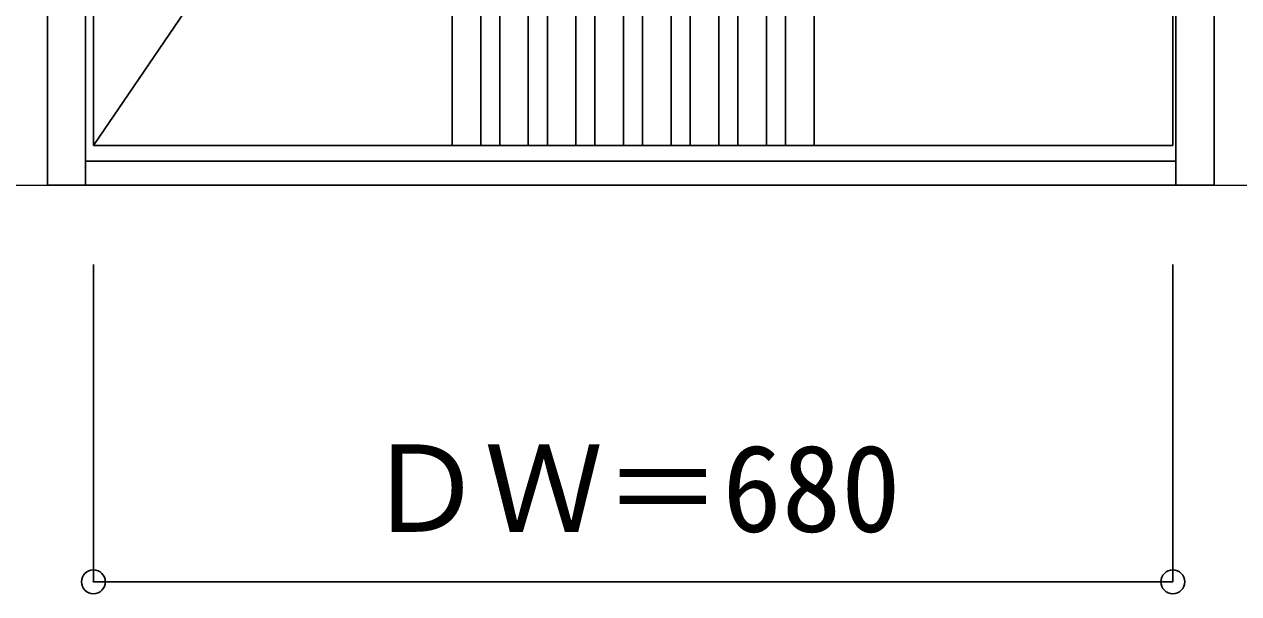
# Model space of a CAD drawing. Units: millimetres, scale not verified. Extents: x -6000 to 5700, y -4307 to 4260.
# Drawn here: x 1983 to 2748, y 1160 to 1519 of the extents above; entities that cross this region are included whole.
import ezdxf
from ezdxf.enums import TextEntityAlignment as Align

# ---------------------------------------------------------------- set-up
doc = ezdxf.new("R2010")
doc.units = ezdxf.units.MM
doc.header["$LTSCALE"] = 30
doc.header["$PDMODE"] = 32
doc.header["$PDSIZE"] = 15
doc.linetypes.add('CHAIN1', pattern=[8, 5, -1, 1, -1])
doc.linetypes.add('CHAIN2', pattern=[12, 9, -1, 1, -1])
for name, color, linetype in [('0-2_扉', 3, 'Continuous'), ('0-3_仕上げ', 3, 'Continuous'), ('0-4_枠', 3, 'Continuous'), ('0-7', 7, 'CHAIN2'), ('0-B_寸法', 7, 'Continuous')]:
    doc.layers.add(name, color=color, linetype=linetype)
doc.layers.add('0-5_レバー', color=7, linetype='Continuous', lineweight=18)
doc.styles.add('ＭＳ ゴシック', font='')
doc.styles.get('ＭＳ ゴシック').set_extended_font_data('MS Gothic')

msp = doc.modelspace()

# ---------------------------------------------------------------- linework, layer by layer
at = {"layer": '0-2_扉'}
for p, q in [((2026.4, 1443), (2026.4, 3438)), ((2706.4, 1443), (2706.4, 3438)), ((2026.4, 1443), (2706.4, 1443))]:
    msp.add_line(p, q, dxfattribs=at)
at = {"layer": '0-3_仕上げ'}
for p, q in [((2252.4, 3438), (2252.4, 1443)), ((2270.4, 3438), (2270.4, 1443)), ((2282.4, 3438), (2282.4, 1443)), ((2300.4, 3438), (2300.4, 1443)), ((2312.4, 3438), (2312.4, 1443)), ((2330.4, 3438), (2330.4, 1443)), ((2342.4, 3438), (2342.4, 1443)), ((2360.4, 3438), (2360.4, 1443)), ((2372.4, 3438), (2372.4, 1443)), ((2390.4, 3438), (2390.4, 1443)), ((2402.4, 3438), (2402.4, 1443)), ((2420.4, 3438), (2420.4, 1443)), ((2432.4, 3438), (2432.4, 1443)), ((2450.4, 3438), (2450.4, 1443)), ((2462.4, 3438), (2462.4, 1443)), ((2480.4, 3438), (2480.4, 1443))]:
    msp.add_line(p, q, dxfattribs=at)
at = {"layer": '0-4_枠'}
for p, q in [((1997.4, 1418), (1997.4, 3465)), ((2732.4, 1418), (2732.4, 3465)), ((2021.4, 1418), (2021.4, 3441)), ((2708.4, 1418), (2708.4, 3441)), ((2021.4, 1433), (2708.4, 1433)), ((1997.4, 1418), (2732.4, 1418))]:
    msp.add_line(p, q, dxfattribs=at)
at = {"layer": '0-5_レバー', "linetype": 'CHAIN1'}
msp.add_line((-5490, 1418), (3436.4, 1418), dxfattribs=at)
at = {"layer": '0-7'}
msp.add_line((2706.4, 2440.5), (2026.4, 1443), dxfattribs=at)
at = {"layer": '0-B_寸法', "color": 4}
for p, q in [((2026.4, 1168), (2026.4, 1368)), ((2706.4, 1168), (2706.4, 1368)), ((2026.4, 1168), (2706.4, 1168))]:
    msp.add_line(p, q, dxfattribs=at)
at = {"layer": '0-B_寸法'}
for p in [(2026.4, 1168), (2706.4, 1168)]:
    msp.add_point(p, dxfattribs=at)

# ---------------------------------------------------------------- texts
at = {"layer": '0-B_寸法', "style": 'ＭＳ ゴシック'}
msp.add_text('ＤＷ＝680', height=54.99, dxfattribs=at).set_placement((2197.65, 1183), align=Align.BOTTOM_LEFT)

doc.saveas('drawing.dxf')
